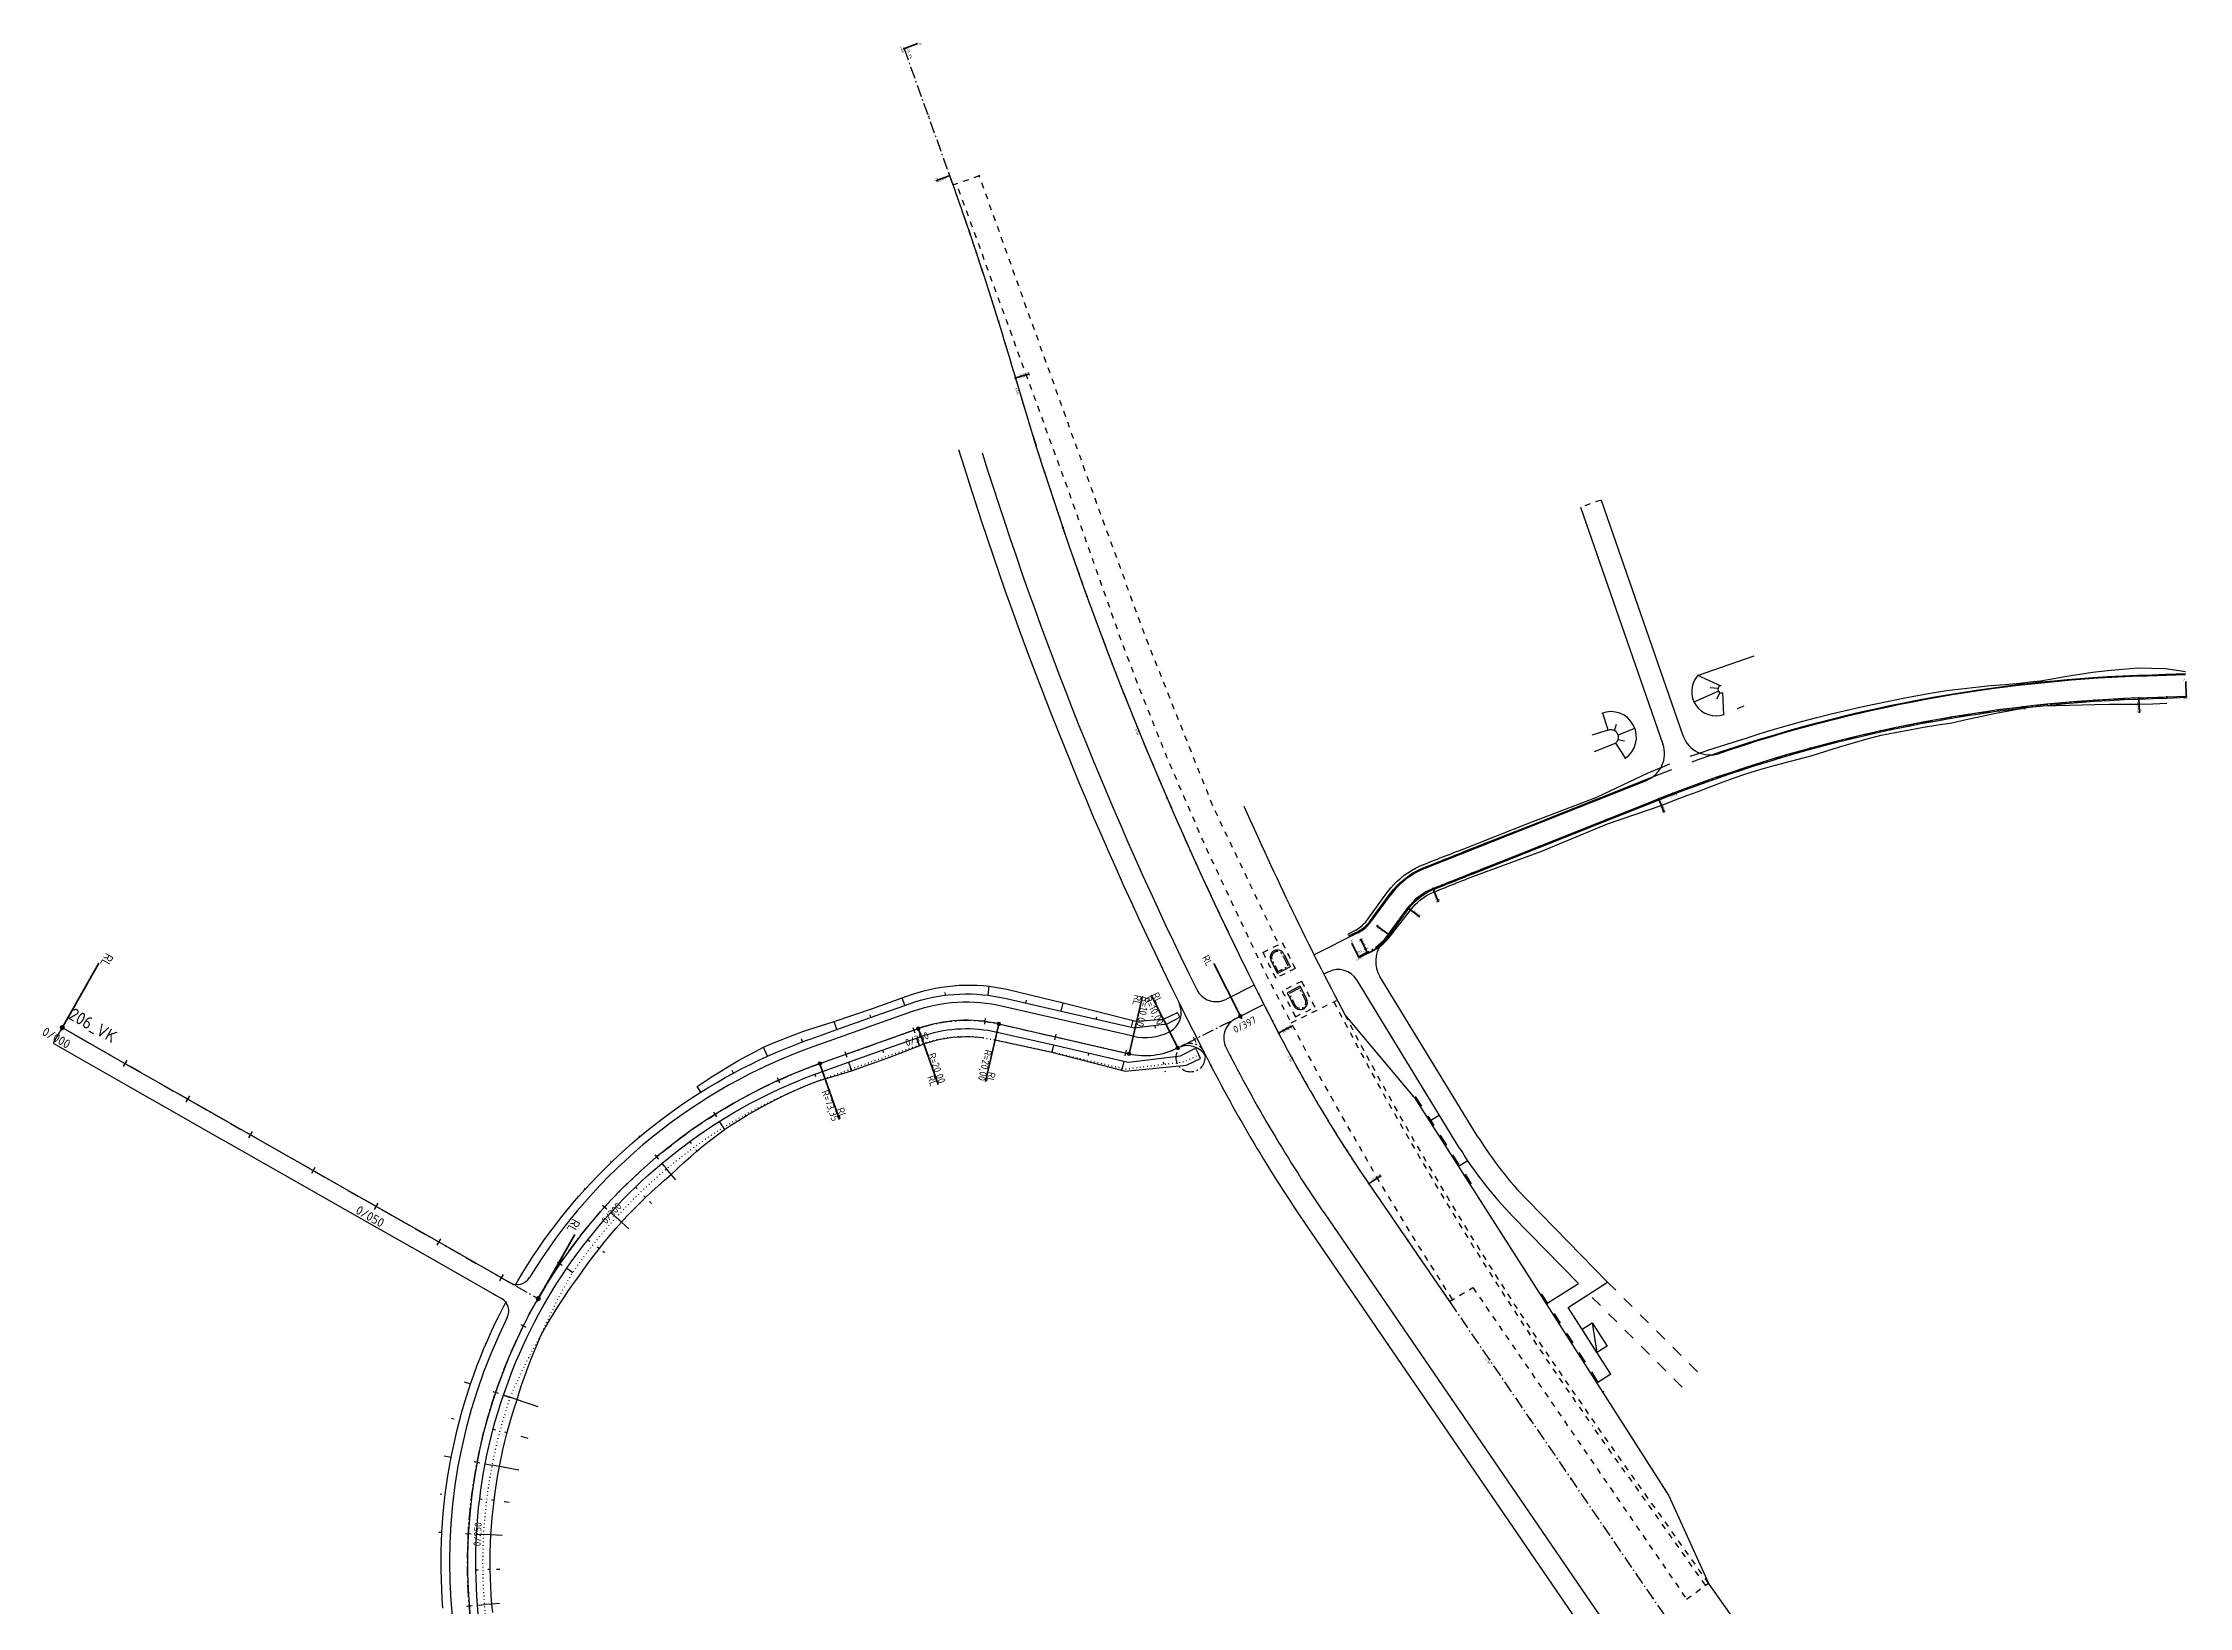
# Model space of a CAD drawing. Header units: metres. Extents: x 117388 to 123031, y 6148214 to 6150604.
# Drawn here: x 119528.4 to 119825.7, y 6148481.1 to 6148697.7 of the extents above; entities that cross this region are included whole.
import ezdxf
from ezdxf.enums import TextEntityAlignment as Align

# ---------------------------------------------------------------- set-up
doc = ezdxf.new("R2010")
doc.units = ezdxf.units.M
doc.header["$LTSCALE"] = 0.4
for name, pattern in [('AA_CENTER_4', [6.5, 4, -1, 0.5, -1]), ('AA_DASHED_2', [4, 2, -2]), ('AA_DASHED_4', [8, 4, -4]), ('AA_DOT_2', [1.25, 0.25, -1]), ('BH90-VAGMITT', [6.7, 4.2, -1, 0.5, -1])]:
    doc.linetypes.add(name, pattern=pattern)
for name, color, linetype in [('02_dib', 1, 'AA_DOT_2'), ('05_beg', 4, 'AA_DASHED_2'), ('05_kbtg-B', 1, 'AA_DASHED_4'), ('05_kgrv2', 1, 'AA_CENTER_4'), ('05_MAGASIN2', 4, 'CONTINUOUS'), ('05_slänt', 4, 'CONTINUOUS'), ('05_stödremsa', 4, 'CONTINUOUS'), ('M-31-Centrumlinje', 1, 'BH90-VAGMITT'), ('M-31-Linjenamn', 3, 'CONTINUOUS'), ('M-312A', 3, 'CONTINUOUS'), ('M-32-Sektionering_markering', 3, 'CONTINUOUS'), ('M-32-Sektionering_text', 1, 'CONTINUOUS'), ('M-32-TP_text', 1, 'CONTINUOUS'), ('taktila', 1, 'CONTINUOUS')]:
    doc.layers.add(name, color=color, linetype=linetype)
doc.layers.add('M-32-TP_markering', color=3, linetype='CONTINUOUS', lineweight=35)
doc.styles.add('ISO35', font='ISO3098', dxfattribs={"height": 3.5})
doc.styles.add('ISO50', font='ISO3098', dxfattribs={"height": 5})
doc.styles.add('P_ISO_35', font='ISO', dxfattribs={"height": 3.5})

msp = doc.modelspace()

# ---------------------------------------------------------------- linework, layer by layer
at = {"layer": '02_dib', "flags": 128}
for points in [[(119785.013, 6148406.667), (119775.222, 6148404.638), (119773.532, 6148404.287), (119771.843, 6148403.937), (119769.72, 6148403.506), (119767.594, 6148403.091), (119765.464, 6148402.693), (119763.022, 6148402.257), (119760.576, 6148401.844), (119758.126, 6148401.452), (119755.673, 6148401.082), (119753.217, 6148400.735), (119750.758, 6148400.409), (119748.296, 6148400.105), (119745.831, 6148399.824), (119744.243, 6148399.654), (119742.653, 6148399.493), (119740.42, 6148399.284), (119738.186, 6148399.092), (119735.95, 6148398.918), (119733.475, 6148398.747), (119730.999, 6148398.598), (119728.521, 6148398.472), (119726.043, 6148398.367), (119723.564, 6148398.285), (119721.084, 6148398.225), (119718.603, 6148398.187), (119716.122, 6148398.172), (119715.358, 6148398.171), (119712.798, 6148398.186), (119710.238, 6148398.224), (119708.211, 6148398.266), (119706.184, 6148398.316), (119702.763, 6148398.417), (119699.343, 6148398.537), (119696.327, 6148398.659), (119696.227, 6148398.664), (119694.91, 6148398.722), (119693.593, 6148398.784), (119692.276, 6148398.848), (119690.795, 6148398.931), (119689.316, 6148399.031), (119687.838, 6148399.148), (119686.361, 6148399.282), (119684.731, 6148399.45), (119683.103, 6148399.638), (119681.477, 6148399.848), (119679.854, 6148400.078), (119678.234, 6148400.329), (119676.617, 6148400.6), (119675.004, 6148400.892), (119673.395, 6148401.205), (119671.79, 6148401.538), (119670.189, 6148401.892), (119668.593, 6148402.266), (119667.002, 6148402.66), (119665.485, 6148403.056), (119663.973, 6148403.471), (119662.467, 6148403.904), (119660.965, 6148404.355), (119659.469, 6148404.825), (119658.52, 6148405.133), (119657.573, 6148405.449), (119656.286, 6148405.891), (119655.004, 6148406.347), (119653.727, 6148406.817), (119653.263, 6148406.991), (119652.798, 6148407.168), (119652.055, 6148407.461), (119651.318, 6148407.769), (119650.587, 6148408.091), (119649.863, 6148408.428), (119649.146, 6148408.78), (119648.589, 6148409.061), (119646.824, 6148409.963), (119645.067, 6148410.88), (119643.317, 6148411.812), (119641.576, 6148412.758), (119639.842, 6148413.719), (119638.009, 6148414.756), (119636.185, 6148415.808), (119634.971, 6148416.527), (119633.766, 6148417.26), (119632.57, 6148418.008), (119631.384, 6148418.772), (119630.215, 6148419.545), (119629.055, 6148420.333), (119627.906, 6148421.135), (119626.766, 6148421.951), (119625.637, 6148422.782), (119624.518, 6148423.626), (119623.41, 6148424.485), (119622.313, 6148425.357), (119621.227, 6148426.243), (119620.151, 6148427.142), (119619.087, 6148428.055), (119618.035, 6148428.98), (119616.994, 6148429.919), (119615.965, 6148430.871), (119614.948, 6148431.836), (119613.943, 6148432.813), (119612.95, 6148433.802), (119611.969, 6148434.804), (119611.001, 6148435.818), (119610.046, 6148436.844), (119609.104, 6148437.882), (119608.027, 6148439.101), (119606.968, 6148440.335), (119605.927, 6148441.584), (119604.904, 6148442.849), (119604.231, 6148443.706), (119603.571, 6148444.574), (119602.924, 6148445.452), (119602.18, 6148446.498), (119601.456, 6148447.557), (119600.751, 6148448.628), (119600.065, 6148449.712), (119599.398, 6148450.809), (119598.752, 6148451.917), (119598.26, 6148452.793), (119597.78, 6148453.676), (119597.187, 6148454.81), (119596.614, 6148455.954), (119596.062, 6148457.109), (119595.531, 6148458.274), (119595.021, 6148459.448), (119594.532, 6148460.63), (119594.065, 6148461.822), (119593.802, 6148462.521), (119593.39, 6148463.663), (119592.998, 6148464.811), (119592.626, 6148465.966), (119592.274, 6148467.127), (119591.941, 6148468.294), (119591.628, 6148469.466), (119591.335, 6148470.644), (119591.063, 6148471.826), (119590.81, 6148473.013), (119590.578, 6148474.204), (119590.366, 6148475.398), (119590.175, 6148476.597), (119590.004, 6148477.798), (119589.853, 6148479.002), (119589.723, 6148480.208), (119589.614, 6148481.416), (119589.525, 6148482.627), (119589.457, 6148483.838), (119589.409, 6148485.05), (119589.382, 6148486.263), (119589.376, 6148487.477), (119589.39, 6148488.69), (119589.426, 6148489.903), (119589.481, 6148491.115), (119589.558, 6148492.326), (119589.655, 6148493.535), (119589.773, 6148494.743), (119589.911, 6148495.948), (119590.07, 6148497.151), (119590.249, 6148498.351), (119590.449, 6148499.548), (119590.669, 6148500.741), (119590.905, 6148501.91), (119591.16, 6148503.075), (119591.435, 6148504.235), (119591.73, 6148505.39), (119592.044, 6148506.541), (119592.376, 6148507.685), (119592.754, 6148508.905), (119593.154, 6148510.117), (119593.628, 6148511.236), (119594.12, 6148512.345), (119594.631, 6148513.445), (119595.16, 6148514.534), (119595.708, 6148515.614), (119596.273, 6148516.682), (119596.855, 6148517.739), (119597.455, 6148518.785), (119597.932, 6148519.893), (119598.428, 6148520.993), (119598.943, 6148522.086), (119599.478, 6148523.172), (119600.032, 6148524.249), (119600.605, 6148525.317), (119601.197, 6148526.377), (119601.807, 6148527.428), (119602.509, 6148528.435), (119603.227, 6148529.429), (119603.963, 6148530.411), (119604.716, 6148531.38), (119605.485, 6148532.336), (119606.247, 6148533.251), (119607.024, 6148534.153), (119607.816, 6148535.042), (119608.638, 6148535.934), (119609.476, 6148536.812), (119610.328, 6148537.676), (119611.195, 6148538.525), (119612.076, 6148539.359), (119612.972, 6148540.178), (119613.881, 6148540.981), (119614.804, 6148541.769), (119615.74, 6148542.541), (119616.689, 6148543.297), (119617.65, 6148544.037), (119618.625, 6148544.76), (119619.611, 6148545.466), (119620.61, 6148546.156), (119621.619, 6148546.828), (119622.641, 6148547.484), (119623.677, 6148548.114), (119624.724, 6148548.727), (119625.781, 6148549.322), (119626.848, 6148549.899), (119627.925, 6148550.458), (119629.01, 6148550.998), (119630.105, 6148551.519), (119631.208, 6148552.022), (119632.257, 6148552.504), (119633.313, 6148552.97), (119634.378, 6148553.418), (119635.449, 6148553.85), (119636.1, 6148554.091), (119636.753, 6148554.327), (119640.343, 6148555.601), (119645.649, 6148557.485), (119649.767, 6148558.947), (119650.389, 6148559.168), (119650.955, 6148559.35), (119651.528, 6148559.514), (119652.105, 6148559.658), (119652.686, 6148559.782), (119653.271, 6148559.888), (119653.859, 6148559.973), (119654.449, 6148560.039), (119655.041, 6148560.085), (119655.633, 6148560.111), (119656.226, 6148560.118), (119656.819, 6148560.105), (119657.41, 6148560.072), (119658, 6148560.019), (119660.323, 6148559.627)], [(119660.323, 6148559.627), (119668.157, 6148557.956), (119677.905, 6148555.722), (119678.382, 6148555.613), (119686.573, 6148556.607), (119688.502, 6148557.58)]]:
    msp.add_lwpolyline(points, dxfattribs=at)
at = {"layer": '05_beg'}
for p, q in [((119658.119, 6148679.304), (119654.474, 6148678.009)), ((119697.397, 6148571.749), (119700.087, 6148573.075)), ((119701.853, 6148569.52), (119699.175, 6148568.169)), ((119702.754, 6148567.734), (119700.075, 6148566.383)), ((119701.327, 6148561.992), (119707.609, 6148565.09)), ((119701.894, 6148562.829), (119704.585, 6148564.156)), ((119723.229, 6148523.412), (119726.482, 6148525.327)), ((119726.482, 6148525.327), (119756.087, 6148482.164)), ((119758.702, 6148484.097), (119743.082, 6148506.121)), ((119759.11, 6148484.386), (119743.49, 6148506.41)), ((119756.087, 6148482.164), (119759.11, 6148484.386))]:
    msp.add_line(p, q, dxfattribs=at)
at = {"layer": '05_beg', "flags": 128}
for points in [[(119723.652, 6148523.678), (119717.926, 6148532.779), (119712.608, 6148541.6), (119705.131, 6148554.778), (119701.677, 6148561.321), (119698.239, 6148567.91), (119695.047, 6148574.574), (119689.552, 6148586.192), (119684.104, 6148598.804), (119680.264, 6148608.428), (119677.907, 6148614.611), (119670.331, 6148636.098), (119654.987, 6148678.187)], [(119699.393, 6148573.291), (119690.485, 6148591.984), (119681.116, 6148615.54), (119675.055, 6148632.128), (119669.157, 6148648.54), (119663.4, 6148664.53), (119658.083, 6148679.405)], [(119744.24, 6148634.401), (119741.407, 6148633.416)]]:
    msp.add_lwpolyline(points, dxfattribs=at)
at = {"layer": '05_beg'}
for centre, radius, start, end in [((120147.416, 6148793.074), 501.5, 206.18856, 206.64519), ((120147.416, 6148793.074), 498.5, 206.18821, 206.6445), ((120147.416, 6148793.074), 501.5, 206.87369, 207.32984), ((120147.416, 6148793.074), 498.5, 206.87437, 207.33636), ((120148.306, 6148793.529), 496.8, 207.39947, 215.34652), ((120148.306, 6148793.529), 496.3, 207.66095, 215.34652)]:
    msp.add_arc(centre, radius, start, end, dxfattribs=at)
at = {"layer": '05_kbtg-B'}
for p, q in [((119718.497, 6148551.809), (119726.581, 6148539.162)), ((119736.002, 6148524.425), (119744.619, 6148510.944)), ((119744.619, 6148510.944), (119744.45, 6148510.836))]:
    msp.add_line(p, q, dxfattribs=at)
at = {"layer": '05_kgrv2'}
msp.add_line((119736.002, 6148524.425), (119735.833, 6148524.318), dxfattribs=at)
at = {"layer": '05_kgrv2', "flags": 128}
msp.add_lwpolyline([(119700.915, 6148569.831, -0.0008957), (119700.118, 6148571.432, 1.0000209), (119698.684, 6148570.722, 0.0008985), (119699.486, 6148569.11)], format="xyb", close=True, dxfattribs=at)
msp.add_lwpolyline([(119702.446, 6148566.795), (119701.017, 6148566.074, 0.0009043), (119701.841, 6148564.461, 1.0003373), (119703.265, 6148565.191, -0.0009018), (119702.446, 6148566.795)], format="xyb", dxfattribs=at)
at = {"layer": '05_MAGASIN2'}
for p, q in [((119647.826, 6148564.413), (119647.451, 6148565.47)), ((119653.432, 6148565.815), (119653.383, 6148566.209)), ((119659.329, 6148565.81), (119659.488, 6148567.065)), ((119643.114, 6148562.74), (119642.991, 6148563.086)), ((119664.579, 6148564.726), (119664.672, 6148565.131)), ((119669.453, 6148563.609), (119669.715, 6148564.755)), ((119674.326, 6148562.493), (119674.407, 6148562.844)), ((119679.2, 6148561.376), (119679.421, 6148562.341)), ((119685.89, 6148562.758), (119685.562, 6148563.409)), ((119633.638, 6148559.365), (119633.484, 6148559.779)), ((119638.403, 6148561.067), (119638.006, 6148562.183)), ((119649.432, 6148559.89), (119649.767, 6148558.947)), ((119649.432, 6148559.89), (119649.811, 6148558.822)), ((119682.519, 6148561.265), (119682.456, 6148561.541)), ((119628.788, 6148557.363), (119628.22, 6148558.614)), ((119640.009, 6148556.544), (119640.343, 6148555.601)), ((119644.72, 6148558.217), (119644.832, 6148557.902)), ((119645.145, 6148557.02), (119645.115, 6148557.105)), ((119668.381, 6148558.931), (119668.153, 6148557.94)), ((119668.381, 6148558.931), (119668.157, 6148557.956)), ((119672.995, 6148556.681), (119673.007, 6148556.734)), ((119673.254, 6148557.814), (119673.18, 6148557.489)), ((119678.128, 6148556.697), (119677.905, 6148555.722)), ((119683.591, 6148556.586), (119683.666, 6148556.261)), ((119688.052, 6148558.472), (119688.502, 6148557.58)), ((119688.769, 6148557.05), (119688.502, 6148557.58)), ((119624.084, 6148555.035), (119623.903, 6148555.372)), ((119635.318, 6148554.868), (119635.434, 6148554.556)), ((119635.318, 6148554.868), (119635.44, 6148554.54)), ((119640.431, 6148555.353), (119640.343, 6148555.601)), ((119677.836, 6148555.422), (119677.905, 6148555.722)), ((119683.915, 6148555.175), (119683.881, 6148555.321)), ((119619.551, 6148552.392), (119619.061, 6148553.17)), ((119622.108, 6148548.33), (119622.641, 6148547.484)), ((119622.108, 6148548.33), (119622.807, 6148547.219)), ((119610.97, 6148546.338), (119611.075, 6148546.212)), ((119618.036, 6148545.568), (119618.232, 6148545.299)), ((119619.011, 6148544.23), (119618.883, 6148544.406)), ((119607.058, 6148542.822), (119607.096, 6148542.782)), ((119614.161, 6148542.535), (119614.804, 6148541.769)), ((119615.446, 6148541.003), (119614.804, 6148541.769)), ((119603.396, 6148539.048), (119603.518, 6148538.937)), ((119610.502, 6148539.245), (119610.733, 6148539.005)), ((119616.071, 6148540.259), (119615.446, 6148541.003)), ((119607.075, 6148535.714), (119607.816, 6148535.042)), ((119611.889, 6148537.804), (119611.657, 6148538.045)), ((119612.696, 6148536.966), (119612.427, 6148537.245)), ((119608.557, 6148534.371), (119607.816, 6148535.042)), ((119609.563, 6148533.459), (119608.557, 6148534.371)), ((119603.897, 6148531.957), (119604.159, 6148531.751)), ((119605.467, 6148530.718), (119605.205, 6148530.925)), ((119606.207, 6148530.134), (119605.96, 6148530.329)), ((119600.982, 6148527.993), (119601.807, 6148527.428)), ((119586.754, 6148512.289), (119587.661, 6148511.981)), ((119592.207, 6148510.438), (119593.154, 6148510.117)), ((119597.004, 6148508.81), (119592.207, 6148510.438)), ((119584.993, 6148507.263), (119585.377, 6148507.161)), ((119590.785, 6148505.728), (119591.107, 6148505.642)), ((119592.718, 6148505.215), (119592.396, 6148505.301)), ((119595.638, 6148504.441), (119594.665, 6148504.699)), ((119584.015, 6148502.027), (119584.974, 6148501.842)), ((119589.687, 6148500.931), (119590.669, 6148500.741)), ((119591.651, 6148500.552), (119590.669, 6148500.741)), ((119594.326, 6148500.035), (119591.651, 6148500.552)), ((119583.448, 6148496.746), (119583.684, 6148496.716)), ((119588.919, 6148496.071), (119589.249, 6148496.03)), ((119590.903, 6148495.826), (119590.573, 6148495.867)), ((119593.02, 6148495.565), (119592.315, 6148495.652)), ((119583.244, 6148491.456), (119583.69, 6148491.431)), ((119588.483, 6148491.169), (119589.481, 6148491.115)), ((119590.48, 6148491.06), (119589.481, 6148491.115)), ((119592.018, 6148490.976), (119590.48, 6148491.06)), ((119588.382, 6148486.25), (119588.716, 6148486.254)), ((119590.382, 6148486.277), (119590.049, 6148486.273)), ((119591.691, 6148486.295), (119591.254, 6148486.289)), ((119588.617, 6148481.335), (119589.614, 6148481.416)), ((119590.61, 6148481.498), (119589.614, 6148481.416)), ((119591.684, 6148481.586), (119590.61, 6148481.498))]:
    msp.add_line(p, q, dxfattribs=at)
at = {"layer": '05_slänt', "flags": 128}
for points in [[(119756.564, 6148598.932), (119757.568, 6148599.27), (119759.177, 6148599.798), (119760.79, 6148600.311), (119762.407, 6148600.812), (119764.345, 6148601.444), (119766.29, 6148602.057), (119768.24, 6148602.651), (119770.196, 6148603.225), (119772.158, 6148603.78), (119774.133, 6148604.289), (119776.112, 6148604.778), (119778.096, 6148605.247), (119780.084, 6148605.696), (119782.076, 6148606.126), (119784.07, 6148606.545), (119786.069, 6148606.945), (119788.071, 6148607.325), (119790.076, 6148607.684), (119792.085, 6148608.024), (119794.109, 6148608.268), (119796.135, 6148608.491), (119798.162, 6148608.695), (119800.19, 6148608.877), (119802.219, 6148609.04), (119803.667, 6148609.213), (119805.117, 6148609.376), (119806.928, 6148609.7), (119808.743, 6148610.007), (119810.562, 6148610.298), (119812.302, 6148610.541), (119814.385, 6148610.772), (119816.472, 6148610.981), (119818.561, 6148611.169), (119820.484, 6148611.132), (119822.407, 6148611.094), (119825.165, 6148610.641)], [(119711.9, 6148571.592), (119712.305, 6148571.781), (119712.7, 6148571.992), (119713.084, 6148572.224), (119713.455, 6148572.478), (119713.813, 6148572.752), (119714.156, 6148573.046), (119714.484, 6148573.359), (119714.794, 6148573.69), (119715.086, 6148574.038), (119717.845, 6148577.621), (119717.977, 6148577.793), (119718.234, 6148578.101), (119718.506, 6148578.394), (119718.794, 6148578.673), (119719.096, 6148578.936), (119719.411, 6148579.182), (119719.739, 6148579.411), (119720.078, 6148579.623), (119720.429, 6148579.815), (119720.788, 6148579.989), (119721.157, 6148580.143), (119721.537, 6148580.296), (119721.918, 6148580.449), (119722.298, 6148580.601), (119722.679, 6148580.754), (119723.059, 6148580.906), (119723.44, 6148581.059), (119723.82, 6148581.212), (119724.201, 6148581.364), (119724.581, 6148581.517), (119724.962, 6148581.669), (119725.343, 6148581.822), (119725.723, 6148581.974), (119726.104, 6148582.127), (119726.484, 6148582.279), (119735.876, 6148585.723), (119745.117, 6148589.548), (119752.57, 6148592.103), (119754.541, 6148592.883), (119756.109, 6148593.464), (119757.681, 6148594.031), (119759.221, 6148594.63), (119760.767, 6148595.215), (119762.317, 6148595.788), (119763.873, 6148596.348), (119765.78, 6148596.923), (119767.692, 6148597.479), (119769.61, 6148598.015), (119771.532, 6148598.532), (119773.459, 6148599.03), (119775.359, 6148599.629), (119777.265, 6148600.209), (119779.178, 6148600.77), (119781.098, 6148601.312), (119783.023, 6148601.835), (119784.981, 6148602.218), (119786.941, 6148602.581), (119788.905, 6148602.924), (119790.871, 6148603.247), (119792.84, 6148603.551), (119794.787, 6148603.996), (119796.739, 6148604.422), (119798.696, 6148604.829), (119800.658, 6148605.216), (119802.626, 6148605.584), (119804.051, 6148605.741), (119805.477, 6148605.889), (119807.28, 6148605.96), (119809.083, 6148606.015), (119810.885, 6148606.053), (119812.601, 6148606.093), (119814.65, 6148606.126), (119816.698, 6148606.137), (119818.745, 6148606.127), (119820.664, 6148606.198), (119822.583, 6148606.27)], [(119709.142, 6148574.254), (119709.436, 6148574.411), (119709.729, 6148574.567), (119710.023, 6148574.724), (119710.315, 6148574.879), (119710.53, 6148575.002), (119710.736, 6148575.137), (119710.935, 6148575.282), (119711.125, 6148575.437), (119711.306, 6148575.602), (119711.477, 6148575.776), (119711.639, 6148575.959), (119711.789, 6148576.15), (119711.929, 6148576.349), (119714.572, 6148580.015), (119714.771, 6148580.28), (119715.164, 6148580.756), (119715.581, 6148581.21), (119716.022, 6148581.642), (119716.484, 6148582.049), (119716.968, 6148582.431), (119717.472, 6148582.787), (119717.993, 6148583.115), (119718.532, 6148583.415), (119719.085, 6148583.686), (119719.652, 6148583.927), (119720.034, 6148584.077), (119720.415, 6148584.227), (119720.797, 6148584.376), (119721.179, 6148584.526), (119721.56, 6148584.676), (119721.942, 6148584.825), (119722.324, 6148584.975), (119722.705, 6148585.125), (119723.087, 6148585.274), (119723.469, 6148585.424), (119723.851, 6148585.574), (119724.232, 6148585.723), (119724.614, 6148585.873), (119724.998, 6148586.024), (119734.306, 6148589.679), (119743.645, 6148593.256), (119750.78, 6148596.611), (119752.781, 6148597.457), (119753.762, 6148597.854)], [(119710.688, 6148571.044), (119710.991, 6148571.181), (119711.294, 6148571.318), (119711.597, 6148571.455), (119711.9, 6148571.592)], [(119619.061, 6148553.17), (119620.161, 6148553.917), (119621.275, 6148554.645), (119622.401, 6148555.354), (119623.541, 6148556.045), (119624.693, 6148556.716), (119625.857, 6148557.369), (119627.033, 6148558.001), (119628.22, 6148558.614), (119629.387, 6148559.12), (119630.561, 6148559.607), (119631.743, 6148560.074), (119632.933, 6148560.522), (119633.654, 6148560.772), (119634.378, 6148561.015), (119638.006, 6148562.183), (119643.343, 6148563.98), (119647.451, 6148565.47), (119648.07, 6148565.698), (119648.851, 6148565.971), (119649.64, 6148566.217), (119650.438, 6148566.438), (119651.243, 6148566.631), (119652.054, 6148566.798), (119652.87, 6148566.938), (119653.691, 6148567.05), (119654.516, 6148567.135), (119655.343, 6148567.193), (119656.172, 6148567.223), (119657.002, 6148567.225), (119657.832, 6148567.199), (119658.661, 6148567.146), (119659.488, 6148567.065), (119660.307, 6148566.955), (119661.123, 6148566.817), (119661.933, 6148566.653), (119669.715, 6148564.755), (119679.421, 6148562.341), (119679.894, 6148562.209), (119683.609, 6148562.486), (119685.562, 6148563.409)], [(119590.718, 6148480.307), (119590.61, 6148481.498), (119590.523, 6148482.691), (119590.455, 6148483.886), (119590.409, 6148485.081), (119590.382, 6148486.277), (119590.376, 6148487.473), (119590.39, 6148488.67), (119590.425, 6148489.865), (119590.48, 6148491.06), (119590.555, 6148492.254), (119590.651, 6148493.447), (119590.767, 6148494.637), (119590.903, 6148495.826), (119591.06, 6148497.012), (119591.237, 6148498.195), (119591.434, 6148499.375), (119591.651, 6148500.552), (119591.883, 6148501.704), (119592.135, 6148502.852), (119592.406, 6148503.996), (119592.697, 6148505.135), (119593.006, 6148506.269), (119593.334, 6148507.398), (119593.707, 6148508.6), (119594.1, 6148509.796), (119594.451, 6148510.941), (119594.822, 6148512.08), (119595.212, 6148513.214), (119595.622, 6148514.342), (119596.051, 6148515.463), (119596.5, 6148516.578), (119596.968, 6148517.685), (119597.455, 6148518.785), (119598.042, 6148519.835), (119598.648, 6148520.874), (119599.27, 6148521.902), (119599.909, 6148522.918), (119600.565, 6148523.923), (119601.238, 6148524.915), (119601.927, 6148525.896), (119602.633, 6148526.864), (119603.324, 6148527.856), (119604.033, 6148528.837), (119604.758, 6148529.805), (119605.5, 6148530.76), (119606.258, 6148531.703), (119607.01, 6148532.605), (119607.776, 6148533.494), (119608.557, 6148534.371), (119609.368, 6148535.25), (119610.194, 6148536.116), (119611.034, 6148536.967), (119611.889, 6148537.804), (119612.757, 6148538.627), (119613.64, 6148539.434), (119614.537, 6148540.226), (119615.446, 6148541.003), (119616.315, 6148541.831), (119617.199, 6148542.645), (119618.098, 6148543.445), (119619.011, 6148544.23), (119619.939, 6148545), (119620.882, 6148545.755), (119621.838, 6148546.495), (119622.807, 6148547.219), (119623.819, 6148547.88), (119624.842, 6148548.525), (119625.877, 6148549.152), (119626.922, 6148549.761), (119627.978, 6148550.353), (119629.045, 6148550.928), (119630.122, 6148551.484), (119631.208, 6148552.022), (119632.261, 6148552.494), (119633.322, 6148552.949), (119634.39, 6148553.387), (119635.465, 6148553.808), (119636.12, 6148554.035), (119636.778, 6148554.256), (119640.431, 6148555.353), (119645.739, 6148557.23), (119649.811, 6148558.822), (119650.424, 6148559.07), (119650.985, 6148559.258), (119651.552, 6148559.428), (119652.124, 6148559.578), (119652.701, 6148559.71), (119653.283, 6148559.822), (119653.867, 6148559.914), (119654.454, 6148559.987), (119655.044, 6148560.041), (119655.635, 6148560.074), (119656.226, 6148560.088), (119656.818, 6148560.082), (119657.409, 6148560.057), (119657.999, 6148560.012), (119658.588, 6148559.947)], [(119660.323, 6148559.627), (119668.153, 6148557.94), (119677.836, 6148555.422), (119678.308, 6148555.291), (119686.803, 6148556.151), (119688.769, 6148557.05)]]:
    msp.add_lwpolyline(points, dxfattribs=at)
at = {"layer": '05_stödremsa', "flags": 128}
for points in [[(119756.84, 6148598.137), (119757.843, 6148598.499), (119759.434, 6148599.058), (119761.029, 6148599.604), (119762.629, 6148600.137), (119764.562, 6148600.761), (119766.501, 6148601.366), (119768.447, 6148601.951), (119770.398, 6148602.517), (119772.354, 6148603.064), (119774.316, 6148603.59), (119776.284, 6148604.098), (119778.256, 6148604.585), (119780.233, 6148605.053), (119782.214, 6148605.501), (119784.2, 6148605.929), (119786.19, 6148606.337), (119788.184, 6148606.725), (119790.182, 6148607.093), (119792.183, 6148607.442), (119794.188, 6148607.77), (119796.196, 6148608.078), (119798.207, 6148608.366), (119800.221, 6148608.634), (119802.237, 6148608.882), (119803.685, 6148609.047), (119805.135, 6148609.202), (119806.958, 6148609.382), (119808.782, 6148609.546), (119810.608, 6148609.693), (119812.35, 6148609.818), (119814.432, 6148609.947), (119816.515, 6148610.056), (119818.599, 6148610.142), (119820.518, 6148610.212), (119822.436, 6148610.283), (119825.174, 6148610.382)], [(119710.683, 6148571.054), (119710.982, 6148571.198), (119711.282, 6148571.342), (119711.581, 6148571.487), (119711.881, 6148571.631), (119712.275, 6148571.834), (119712.658, 6148572.059), (119713.028, 6148572.304), (119713.384, 6148572.569), (119713.725, 6148572.853), (119714.05, 6148573.155), (119714.358, 6148573.474), (119714.648, 6148573.809), (119714.92, 6148574.16), (119717.589, 6148577.808), (119717.725, 6148577.989), (119717.989, 6148578.312), (119718.271, 6148578.621), (119718.569, 6148578.914), (119718.882, 6148579.191), (119719.209, 6148579.451), (119719.55, 6148579.693), (119719.903, 6148579.917), (119720.267, 6148580.122), (119720.642, 6148580.306), (119721.026, 6148580.471), (119721.407, 6148580.622), (119721.788, 6148580.774), (119722.169, 6148580.925), (119722.55, 6148581.076), (119722.932, 6148581.228), (119723.313, 6148581.379), (119723.694, 6148581.53), (119724.075, 6148581.682), (119724.456, 6148581.833), (119724.837, 6148581.984), (119725.218, 6148582.135), (119725.599, 6148582.287), (119725.98, 6148582.438), (119726.361, 6148582.589), (119735.655, 6148586.279), (119744.95, 6148589.969), (119752.264, 6148592.873), (119754.247, 6148593.648), (119755.816, 6148594.244), (119757.39, 6148594.828), (119758.95, 6148595.391), (119760.515, 6148595.941), (119762.085, 6148596.478), (119763.658, 6148597.002), (119765.56, 6148597.616), (119767.468, 6148598.211), (119769.382, 6148598.787), (119771.301, 6148599.343), (119773.226, 6148599.881), (119775.156, 6148600.399), (119777.091, 6148600.898), (119779.031, 6148601.377), (119780.976, 6148601.838), (119782.926, 6148602.278), (119784.879, 6148602.699), (119786.837, 6148603.101), (119788.799, 6148603.483), (119790.764, 6148603.845), (119792.733, 6148604.188), (119794.705, 6148604.511), (119796.681, 6148604.814), (119798.659, 6148605.097), (119800.64, 6148605.361), (119802.623, 6148605.605), (119804.048, 6148605.767), (119805.474, 6148605.92), (119807.267, 6148606.097), (119809.062, 6148606.258), (119810.858, 6148606.402), (119812.572, 6148606.525), (119814.62, 6148606.653), (119816.669, 6148606.759), (119818.719, 6148606.845), (119820.638, 6148606.915), (119822.557, 6148606.985), (119825.295, 6148607.085)], [(119709.251, 6148574.027), (119709.551, 6148574.172), (119709.851, 6148574.316), (119710.15, 6148574.46), (119710.448, 6148574.603), (119710.683, 6148574.724), (119710.91, 6148574.858), (119711.13, 6148575.004), (119711.342, 6148575.162), (119711.545, 6148575.331), (119711.739, 6148575.51), (119711.922, 6148575.7), (119712.095, 6148575.9), (119712.256, 6148576.109), (119714.925, 6148579.757), (119715.117, 6148580.011), (119715.493, 6148580.47), (119715.894, 6148580.909), (119716.317, 6148581.326), (119716.761, 6148581.719), (119717.226, 6148582.088), (119717.71, 6148582.432), (119718.211, 6148582.75), (119718.729, 6148583.041), (119719.261, 6148583.304), (119719.807, 6148583.538), (119720.188, 6148583.689), (119720.569, 6148583.84), (119720.95, 6148583.991), (119721.331, 6148584.143), (119721.712, 6148584.294), (119722.093, 6148584.445), (119722.474, 6148584.597), (119722.855, 6148584.748), (119723.236, 6148584.899), (119723.617, 6148585.051), (119723.998, 6148585.202), (119724.38, 6148585.353), (119724.761, 6148585.504), (119725.143, 6148585.656), (119734.438, 6148589.346), (119743.732, 6148593.036), (119751.046, 6148595.941), (119753.062, 6148596.728), (119754.026, 6148597.095)], [(119593.827, 6148525.615), (119594.207, 6148526.273), (119594.882, 6148527.398), (119595.576, 6148528.512), (119596.289, 6148529.613), (119597.02, 6148530.703), (119597.779, 6148531.791), (119598.556, 6148532.867), (119599.351, 6148533.929), (119600.165, 6148534.977), (119600.997, 6148536.011), (119601.821, 6148537), (119602.661, 6148537.976), (119603.518, 6148538.937), (119604.408, 6148539.902), (119605.313, 6148540.851), (119606.235, 6148541.785), (119607.173, 6148542.703), (119608.126, 6148543.605), (119609.094, 6148544.491), (119610.077, 6148545.36), (119611.075, 6148546.212), (119612.087, 6148547.047), (119613.114, 6148547.864), (119614.154, 6148548.664), (119615.208, 6148549.446), (119616.274, 6148550.21), (119617.354, 6148550.956), (119618.446, 6148551.683), (119619.551, 6148552.392), (119620.667, 6148553.082), (119621.795, 6148553.752), (119622.934, 6148554.403), (119624.084, 6148555.035), (119625.245, 6148555.647), (119626.416, 6148556.239), (119627.597, 6148556.811), (119628.787, 6148557.363), (119629.93, 6148557.869), (119631.08, 6148558.357), (119632.237, 6148558.826), (119633.401, 6148559.276), (119634.106, 6148559.538), (119634.81, 6148559.792), (119638.403, 6148561.067), (119643.708, 6148562.951), (119647.826, 6148564.413), (119648.456, 6148564.637), (119649.196, 6148564.885), (119649.952, 6148565.112), (119650.714, 6148565.313), (119651.484, 6148565.488), (119652.258, 6148565.638), (119653.037, 6148565.762), (119653.82, 6148565.86), (119654.606, 6148565.932), (119655.393, 6148565.977), (119656.182, 6148565.996), (119656.971, 6148565.989), (119657.759, 6148565.955), (119658.545, 6148565.896), (119659.329, 6148565.81), (119660.106, 6148565.698), (119660.878, 6148565.561), (119661.637, 6148565.4), (119669.453, 6148563.609), (119679.2, 6148561.376), (119679.507, 6148561.305), (119684.118, 6148561.865), (119685.89, 6148562.758)], [(119588.728, 6148480.109), (119588.617, 6148481.335), (119588.527, 6148482.562), (119588.458, 6148483.79), (119588.41, 6148485.02), (119588.382, 6148486.25), (119588.376, 6148487.48), (119588.391, 6148488.71), (119588.426, 6148489.94), (119588.483, 6148491.169), (119588.561, 6148492.397), (119588.659, 6148493.624), (119588.778, 6148494.848), (119588.919, 6148496.071), (119589.08, 6148497.291), (119589.261, 6148498.507), (119589.464, 6148499.721), (119589.687, 6148500.931), (119589.926, 6148502.116), (119590.185, 6148503.297), (119590.464, 6148504.474), (119590.763, 6148505.645), (119591.081, 6148506.812), (119591.419, 6148507.972), (119591.802, 6148509.209), (119592.207, 6148510.439), (119592.612, 6148511.6), (119593.037, 6148512.755), (119593.482, 6148513.902), (119593.946, 6148515.041), (119594.43, 6148516.173), (119594.932, 6148517.296), (119595.454, 6148518.41), (119595.995, 6148519.515), (119596.555, 6148520.611), (119597.133, 6148521.697), (119597.729, 6148522.773), (119598.344, 6148523.839), (119598.977, 6148524.894), (119599.628, 6148525.938), (119600.296, 6148526.971), (119600.982, 6148527.993), (119601.693, 6148529.014), (119602.422, 6148530.022), (119603.168, 6148531.018), (119603.931, 6148532), (119604.711, 6148532.97), (119605.484, 6148533.898), (119606.272, 6148534.812), (119607.075, 6148535.714), (119607.909, 6148536.618), (119608.758, 6148537.509), (119609.622, 6148538.384), (119610.502, 6148539.245), (119611.395, 6148540.091), (119612.303, 6148540.921), (119613.225, 6148541.736), (119614.161, 6148542.535), (119615.11, 6148543.318), (119616.072, 6148544.084), (119617.048, 6148544.835), (119618.036, 6148545.568), (119619.036, 6148546.284), (119620.048, 6148546.984), (119621.072, 6148547.666), (119622.108, 6148548.33), (119623.155, 6148548.976), (119624.212, 6148549.605), (119625.281, 6148550.216), (119626.359, 6148550.808), (119627.447, 6148551.382), (119628.545, 6148551.937), (119629.653, 6148552.473), (119630.769, 6148552.991), (119631.84, 6148553.466), (119632.918, 6148553.923), (119634.004, 6148554.363), (119635.098, 6148554.786), (119635.756, 6148555.03), (119636.42, 6148555.27), (119640.009, 6148556.544), (119645.314, 6148558.427), (119649.432, 6148559.89), (119650.046, 6148560.108), (119650.65, 6148560.311), (119651.252, 6148560.491), (119651.86, 6148560.651), (119652.473, 6148560.791), (119653.091, 6148560.911), (119653.712, 6148561.009), (119654.336, 6148561.087), (119654.962, 6148561.144), (119655.589, 6148561.181), (119656.218, 6148561.196), (119656.847, 6148561.19), (119657.475, 6148561.163), (119658.102, 6148561.116), (119658.727, 6148561.047), (119659.346, 6148560.959), (119659.961, 6148560.849), (119660.581, 6148560.718), (119668.381, 6148558.931), (119678.128, 6148556.697), (119678.776, 6148556.548), (119685.967, 6148557.421), (119688.052, 6148558.472)], [(119583.833, 6148480.943), (119583.737, 6148482.251), (119583.663, 6148483.561), (119583.612, 6148484.873), (119583.583, 6148486.184), (119583.576, 6148487.497), (119583.592, 6148488.809), (119583.63, 6148490.12), (119583.69, 6148491.431), (119583.773, 6148492.741), (119583.878, 6148494.049), (119584.005, 6148495.355), (119584.155, 6148496.658), (119584.326, 6148497.959), (119584.52, 6148499.257), (119584.736, 6148500.551), (119584.974, 6148501.842), (119585.229, 6148503.106), (119585.506, 6148504.365), (119585.803, 6148505.62), (119586.122, 6148506.869), (119586.461, 6148508.113), (119586.821, 6148509.352), (119587.229, 6148510.67), (119587.661, 6148511.981), (119588.094, 6148513.22), (119588.547, 6148514.452), (119589.021, 6148515.675), (119589.516, 6148516.89), (119590.032, 6148518.097), (119590.568, 6148519.294), (119591.125, 6148520.483), (119591.702, 6148521.661), (119592.298, 6148522.83), (119592.616, 6148523.428)]]:
    msp.add_lwpolyline(points, dxfattribs=at)
at = {"layer": 'M-31-Centrumlinje', "flags": 128}
for points in [[(119647.697, 6148696.932), (119654.01, 6148679.31, -0.014722), (119663.118, 6148651.317, 0.0484709), (119699.574, 6148560.568, 0.0304162), (119712.066, 6148539.712), (119769.104, 6148456.425, -0.1070169), (119825.045, 6148319.267)], [(119710.618, 6148571.189), (119711.812, 6148571.764, 0.1232408), (119714.798, 6148574.248), (119717.471, 6148577.901, -0.141227), (119720.975, 6148580.612), (119752.21, 6148593.013, -0.0855727), (119818.717, 6148606.995), (119825.291, 6148607.235)], [(119785.45, 6148404.562), (119772.28, 6148401.832, -0.0560215), (119710.195, 6148396.074, -0.0076603), (119692.168, 6148396.701, -0.0789685), (119652.033, 6148405.159, -0.025161), (119648.176, 6148406.861, -0.0154968), (119635.1, 6148413.952, -0.0927288), (119603.22, 6148441.512, -0.5151148), (119636.032, 6148556.352), (119649.669, 6148561.194, -0.142562), (119660.828, 6148561.841), (119678.867, 6148557.707, 0.1748303), (119685.603, 6148558.526), (119694.284, 6148562.903)]]:
    msp.add_lwpolyline(points, format="xyb", dxfattribs=at)
msp.add_lwpolyline([(119531.098, 6148561.331), (119597.027, 6148523.793)], dxfattribs=at)
at = {"layer": 'M-31-Centrumlinje'}
msp.add_circle((119687.37, 6148557.177), 2, dxfattribs=at)
at = {"layer": 'M-312A'}
for p, q in [((119744.24, 6148634.401), (119755.571, 6148601.788)), ((119741.407, 6148633.416), (119752.81, 6148600.595)), ((119757.599, 6148610.124), (119765.423, 6148612.836)), ((119818.607, 6148609.993), (119825.182, 6148610.233)), ((119818.717, 6148606.995), (119825.291, 6148607.235)), ((119764.016, 6148605.865), (119763.098, 6148605.478)), ((119746.563, 6148601.227), (119747.5, 6148601.075)), ((119719.868, 6148583.4), (119750.507, 6148595.565)), ((119720.975, 6148580.612), (119752.21, 6148593.013)), ((119712.353, 6148575.987), (119715.049, 6148579.672)), ((119713.79, 6148572.871), (119717.471, 6148577.901)), ((119710.569, 6148574.475), (119704.486, 6148571.408)), ((119701.183, 6148569.742), (119699.397, 6148568.841)), ((119706.476, 6148569.051), (119705.837, 6148568.729)), ((119727.186, 6148546.224), (119713.606, 6148568.422)), ((119696.182, 6148567.22), (119692.269, 6148565.247)), ((119702.534, 6148567.063), (119700.748, 6148566.163)), ((119724.626, 6148544.658), (119710.386, 6148567.938)), ((119648.833, 6148563.55), (119635.195, 6148558.708)), ((119679.425, 6148560.144), (119661.386, 6148564.278)), ((119689.611, 6148557.201), (119685.793, 6148564.755)), ((119697.533, 6148564.542), (119693.623, 6148562.57)), ((119718.329, 6148551.701), (119708.728, 6148563.128)), ((119531.098, 6148561.331), (119529.861, 6148559.158)), ((119531.098, 6148561.331), (119539.788, 6148556.383)), ((119636.032, 6148556.352), (119649.669, 6148561.194)), ((119660.828, 6148561.841), (119678.867, 6148557.707)), ((119529.861, 6148559.158), (119538.552, 6148554.21)), ((119539.788, 6148556.383), (119544.768, 6148553.548)), ((119538.552, 6148554.21), (119543.531, 6148551.375)), ((119544.768, 6148553.548), (119548.479, 6148551.435)), ((119543.531, 6148551.375), (119547.242, 6148549.262)), ((119548.479, 6148551.435), (119552.189, 6148549.322)), ((119718.329, 6148551.701), (119753.635, 6148496.467)), ((119547.242, 6148549.262), (119550.952, 6148547.15)), ((119552.189, 6148549.322), (119557.169, 6148546.487)), ((119720.444, 6148548.392), (119721.831, 6148549.228)), ((119550.952, 6148547.15), (119555.932, 6148544.315)), ((119557.169, 6148546.487), (119565.859, 6148541.539)), ((119555.932, 6148544.315), (119564.622, 6148539.367)), ((119565.859, 6148541.539), (119574.549, 6148536.591)), ((119725.76, 6148542.886), (119724.476, 6148542.084)), ((119564.622, 6148539.367), (119573.312, 6148534.419)), ((119574.549, 6148536.591), (119583.239, 6148531.643)), ((119705.96, 6148535.531), (119762.999, 6148452.244)), ((119745.124, 6148526.094), (119734.122, 6148537.325)), ((119573.312, 6148534.419), (119582.002, 6148529.471)), ((119703.485, 6148533.836), (119760.524, 6148450.549)), ((119741.107, 6148525.908), (119731.979, 6148535.225)), ((119583.239, 6148531.643), (119593.116, 6148526.02)), ((119582.002, 6148529.471), (119591.946, 6148523.809)), ((119590.692, 6148524.523), (119591.127, 6148524.276)), ((119736.641, 6148523.054), (119741.107, 6148525.908)), ((119739.668, 6148522.588), (119745.124, 6148526.094)), ((119745.58, 6148513.339), (119739.668, 6148522.588)), ((119745.58, 6148513.339), (119743.642, 6148512.1)), ((119753.635, 6148496.467), (119759.11, 6148484.386)), ((119770.591, 6148468.2), (119759.11, 6148484.386))]:
    msp.add_line(p, q, dxfattribs=at)
at = {"layer": 'M-312A', "color": 4, "linetype": 'AA_DASHED_4'}
for p, q in [((119743.006, 6148523.97), (119756.369, 6148510.642)), ((119745.124, 6148526.094), (119758.488, 6148512.766))]:
    msp.add_line(p, q, dxfattribs=at)
at = {"layer": 'M-312A'}
msp.add_lwpolyline([(119653.833, 6148679.805), (119654.01, 6148679.31, -0.014722), (119663.118, 6148651.317, 0.0484709), (119699.574, 6148560.568, 0.0304162), (119712.066, 6148539.712), (119723.229, 6148523.412, -0.1070169)], format="xyb", dxfattribs=at)
at = {"layer": 'M-312A', "flags": 128}
for points in [[(119757.561, 6148609.989, 0.7643548), (119761.231, 6148604.723)], [(119747.547, 6148598.609, 0.9000282), (119744.308, 6148604.851)], [(119746.169, 6148600.695, 0.9000282), (119745.22, 6148602.523, 0.9000282)]]:
    msp.add_lwpolyline(points, format="xyb", dxfattribs=at)
for points in [[(119757.607, 6148610.128), (119760.82, 6148608.685)], [(119760.481, 6148607.927), (119757.096, 6148606.411)], [(119760.422, 6148608.292), (119759.333, 6148608.393)], [(119760.705, 6148607.723), (119760.212, 6148606.815)], [(119761.031, 6148607.687), (119761.189, 6148604.66)], [(119745.215, 6148602.523), (119744.489, 6148604.881)], [(119745.22, 6148602.523), (119742.974, 6148601.818)], [(119746.097, 6148602.445), (119746.356, 6148603.353)], [(119746.667, 6148601.901), (119748.923, 6148602.808)], [(119746.169, 6148600.695), (119743.278, 6148599.55)], [(119746.252, 6148600.709), (119747.601, 6148598.61)]]:
    msp.add_lwpolyline(points, dxfattribs=at)
at = {"layer": 'M-312A'}
for centre, radius, start, end in [((120148.306, 6148793.529), 516, 197.14609, 206.3185), ((120148.306, 6148793.529), 513, 197.3033, 206.25455), ((119826.011, 6148407.128), 203, 92.0901, 108.78599), ((119826.011, 6148407.128), 200, 92.0901, 111.65425), ((119760.921, 6148608.185), 0.51, 95.25471, 296.65359), ((119759.35, 6148603.1), 4, 199.15906, 288.78599), ((119749.031, 6148599.283), 4, 291.65425, 19.15906), ((120148.306, 6148793.529), 496.3, 203.95651, 207.66095), ((119723.927, 6148573.177), 11, 111.65425, 143.80845), ((119723.927, 6148573.177), 8, 111.65426, 143.80845), ((119708.318, 6148578.94), 5, 296.76011, 323.80844), ((119699.401, 6148571.077), 1, 26.35903, 206.35903), ((120147.416, 6148793.074), 499, 206.35903, 206.58721), ((119717.019, 6148570.509), 4, 143.80844, 211.4554), ((120147.416, 6148793.074), 501, 206.35903, 206.5879), ((119707.826, 6148566.372), 3, 31.4554, 116.76011), ((119690.919, 6148567.926), 3, 206.25455, 296.76011), ((120147.416, 6148793.074), 501, 206.93098, 207.16118), ((119702.553, 6148564.826), 1, 207.16118, 27.16118), ((120147.416, 6148793.074), 499, 206.93167, 207.16118), ((119656.361, 6148542.347), 22.5, 77.09285, 109.54698), ((119656.361, 6148542.347), 20, 77.09285, 109.54698), ((119683.104, 6148563.425), 3, 296.4291, 26.3185), ((119694.974, 6148559.891), 3, 116.76011, 207.01052), ((119681.101, 6148567.455), 7.5, 257.09286, 296.4291), ((119660.572, 6148487.233), 73.346, 109.54698, 218.56164), ((119660.572, 6148487.233), 75.846, 109.54698, 148.62901), ((119681.101, 6148567.455), 10, 257.09286, 296.67963), ((119686.938, 6148555.839), 3, 26.99995, 116.67963), ((119877.079, 6148652.72), 210.4, 206.99995, 214.40505), ((120148.306, 6148793.529), 516, 207.36209, 207.43632), ((119877.079, 6148652.72), 207.4, 207.01052, 214.40505), ((120148.306, 6148793.529), 513, 207.37922, 207.43632), ((119769.838, 6148572.315), 53, 211.4554, 224.41231), ((119769.838, 6148572.315), 50, 211.4554, 224.41231), ((119594.106, 6148527.758), 2, 240.3443, 328.62901), ((119590.956, 6148522.071), 2, 333.41482, 60.3443), ((119660.572, 6148487.233), 75.846, 153.41482, 218.56164)]:
    msp.add_arc(centre, radius, start, end, dxfattribs=at)
at = {"layer": 'M-32-Sektionering_markering'}
for p, q in [((119647.791, 6148696.966), (119647.603, 6148696.898)), ((119651.164, 6148687.552), (119650.975, 6148687.484)), ((119654.535, 6148678.137), (119654.346, 6148678.07)), ((119657.79, 6148668.679), (119657.6, 6148668.616)), ((119660.854, 6148659.159), (119660.664, 6148659.099)), ((119663.735, 6148649.581), (119663.543, 6148649.524)), ((119666.676, 6148640.026), (119666.486, 6148639.965)), ((119669.806, 6148630.531), (119669.617, 6148630.466)), ((119673.124, 6148621.099), (119672.936, 6148621.031)), ((119676.627, 6148611.735), (119676.44, 6148611.663)), ((119822.548, 6148607.235), (119822.555, 6148607.035)), ((119825.288, 6148607.335), (119825.295, 6148607.135)), ((119792.691, 6148604.434), (119792.725, 6148604.237)), ((119802.594, 6148605.853), (119802.618, 6148605.654)), ((119812.556, 6148606.775), (119812.569, 6148606.575)), ((119680.314, 6148602.442), (119680.129, 6148602.366)), ((119782.872, 6148602.522), (119782.915, 6148602.327)), ((119773.16, 6148600.122), (119773.213, 6148599.929)), ((119763.58, 6148597.239), (119763.643, 6148597.049)), ((119684.185, 6148593.224), (119684.001, 6148593.145)), ((119754.157, 6148593.882), (119754.229, 6148593.695)), ((119744.857, 6148590.202), (119744.931, 6148590.016)), ((119735.563, 6148586.512), (119735.637, 6148586.326)), ((119688.237, 6148584.084), (119688.055, 6148584.001)), ((119726.269, 6148582.822), (119726.343, 6148582.636)), ((119717.527, 6148578.142), (119717.685, 6148578.019)), ((119692.47, 6148575.026), (119692.289, 6148574.94)), ((119710.574, 6148571.279), (119710.661, 6148571.099)), ((119696.88, 6148566.054), (119696.701, 6148565.964)), ((119658.921, 6148562.585), (119658.821, 6148561.792)), ((119694.104, 6148563.261), (119694.465, 6148562.546)), ((119531.346, 6148561.765), (119530.851, 6148560.896)), ((119648.914, 6148561.35), (119649.181, 6148560.596)), ((119668.727, 6148560.442), (119668.548, 6148559.662)), ((119687.729, 6148560.046), (119688.089, 6148559.331)), ((119540.036, 6148556.817), (119539.541, 6148555.948)), ((119639.49, 6148558.004), (119639.758, 6148557.251)), ((119678.474, 6148558.208), (119678.295, 6148557.428)), ((119701.487, 6148557.182), (119701.311, 6148557.086)), ((119630.129, 6148554.403), (119630.459, 6148553.674)), ((119548.726, 6148551.869), (119548.231, 6148551)), ((119621.282, 6148549.642), (119621.708, 6148548.965)), ((119706.481, 6148548.526), (119706.31, 6148548.421)), ((119557.416, 6148546.922), (119556.921, 6148546.053)), ((119566.106, 6148541.974), (119565.612, 6148541.105)), ((119613.164, 6148543.722), (119613.679, 6148543.11)), ((119711.902, 6148540.129), (119711.737, 6148540.017)), ((119574.796, 6148537.026), (119574.302, 6148536.157)), ((119605.926, 6148536.755), (119606.519, 6148536.217)), ((119583.487, 6148532.078), (119582.992, 6148531.209)), ((119717.552, 6148531.879), (119717.387, 6148531.766)), ((119592.177, 6148527.13), (119591.682, 6148526.261)), ((119599.703, 6148528.868), (119600.363, 6148528.416)), ((119597.274, 6148524.228), (119596.779, 6148523.359)), ((119723.202, 6148523.628), (119723.037, 6148523.515)), ((119594.609, 6148520.208), (119595.324, 6148519.851)), ((119728.853, 6148515.377), (119728.688, 6148515.264)), ((119590.739, 6148510.937), (119591.496, 6148510.68)), ((119734.503, 6148507.127), (119734.338, 6148507.014)), ((119588.165, 6148501.225), (119588.951, 6148501.073)), ((119740.153, 6148498.876), (119739.988, 6148498.763)), ((119586.935, 6148491.254), (119587.734, 6148491.21)), ((119745.804, 6148490.626), (119745.639, 6148490.513)), ((119751.454, 6148482.375), (119751.289, 6148482.262)), ((119587.072, 6148481.208), (119587.869, 6148481.273))]:
    msp.add_line(p, q, dxfattribs=at)
at = {"layer": 'M-32-Sektionering_text'}
for p, q in [((119647.791, 6148696.966), (119647.603, 6148696.898)), ((119663.735, 6148649.581), (119663.543, 6148649.524)), ((119825.288, 6148607.335), (119825.295, 6148607.135)), ((119802.594, 6148605.853), (119802.618, 6148605.654)), ((119680.314, 6148602.442), (119680.129, 6148602.366)), ((119754.157, 6148593.882), (119754.229, 6148593.695)), ((119710.574, 6148571.279), (119710.661, 6148571.099)), ((119694.104, 6148563.261), (119694.465, 6148562.546)), ((119531.346, 6148561.765), (119530.851, 6148560.896)), ((119648.914, 6148561.35), (119649.181, 6148560.596)), ((119701.487, 6148557.182), (119701.311, 6148557.086)), ((119574.796, 6148537.026), (119574.302, 6148536.157)), ((119605.926, 6148536.755), (119606.519, 6148536.217)), ((119597.274, 6148524.228), (119596.779, 6148523.359)), ((119728.853, 6148515.377), (119728.688, 6148515.264)), ((119586.935, 6148491.254), (119587.734, 6148491.21))]:
    msp.add_line(p, q, dxfattribs=at)
at = {"layer": 'M-32-TP_markering'}
for p, q in [((119647.744, 6148696.949), (119649.627, 6148697.623)), ((119653.963, 6148679.293), (119652.08, 6148678.619)), ((119663.166, 6148651.331), (119665.085, 6148651.893)), ((119818.718, 6148606.945), (119818.791, 6148604.946)), ((119825.29, 6148607.285), (119825.217, 6148609.283)), ((119752.228, 6148592.967), (119752.966, 6148591.108)), ((119720.993, 6148580.566), (119721.731, 6148578.707)), ((119717.511, 6148577.871), (119719.125, 6148576.69)), ((119714.758, 6148574.278), (119713.144, 6148575.459)), ((119710.596, 6148571.234), (119709.728, 6148573.036)), ((119711.79, 6148571.809), (119710.923, 6148573.611)), ((119531.222, 6148561.548), (119536.17, 6148570.238)), ((119694.194, 6148563.082), (119690.592, 6148570.225)), ((119678.912, 6148557.902), (119680.699, 6148565.7)), ((119685.513, 6148558.704), (119681.911, 6148565.848)), ((119649.736, 6148561.005), (119652.413, 6148553.467)), ((119660.783, 6148561.646), (119658.996, 6148553.848)), ((119699.618, 6148560.591), (119701.393, 6148561.512)), ((119636.099, 6148556.164), (119638.775, 6148548.625)), ((119712.107, 6148539.741), (119713.757, 6148540.871)), ((119597.15, 6148524.011), (119602.098, 6148532.701))]:
    msp.add_line(p, q, dxfattribs=at)
for centre, radius in [((119647.697, 6148696.932), 0.05), ((119654.01, 6148679.31), 0.05), ((119663.118, 6148651.317), 0.05), ((119818.717, 6148606.995), 0.05), ((119825.291, 6148607.235), 0.05), ((119752.21, 6148593.013), 0.05), ((119720.975, 6148580.612), 0.05), ((119717.471, 6148577.901), 0.05), ((119714.798, 6148574.248), 0.05), ((119710.618, 6148571.189), 0.05), ((119711.812, 6148571.764), 0.05), ((119694.284, 6148562.903), 0.2), ((119531.098, 6148561.331), 0.25), ((119649.669, 6148561.194), 0.2), ((119660.828, 6148561.841), 0.2), ((119699.574, 6148560.568), 0.05), ((119636.032, 6148556.352), 0.2), ((119678.867, 6148557.707), 0.2), ((119685.603, 6148558.526), 0.2), ((119712.066, 6148539.712), 0.05), ((119597.027, 6148523.793), 0.25)]:
    msp.add_circle(centre, radius, dxfattribs=at)
at = {"layer": 'taktila'}
msp.add_line((119742.986, 6148520.461), (119743.67, 6148516.328), dxfattribs=at)
msp.add_lwpolyline([(119741.596, 6148519.572), (119742.986, 6148520.461), (119745.06, 6148517.217), (119743.67, 6148516.328)], close=True, dxfattribs=at)

# ---------------------------------------------------------------- texts
at = {"layer": 'M-31-Linjenamn', "style": 'P_ISO_35'}
for s, height, rotation, p in [('103_VK', 0.35, 289.71009, (119647.979, 6148697.033)), ('207_VK', 0.35, 25.70542, (119710.487, 6148571.459)), ('206_VK', 1.75, 330.3443, (119531.841, 6148562.634))]:
    msp.add_text(s, height=height, rotation=rotation, dxfattribs=at).set_placement(p)
at = {"layer": 'M-32-Sektionering_text', "style": 'ISO50'}
for s, height, rotation, p in [('0/000', 0.25, 289.71009, (119647.509, 6148696.865)), ('0/050', 0.25, 286.54474, (119663.447, 6148649.496)), ('0/123', 0.25, 2.0901, (119825.299, 6148607.035)), ('0/100', 0.25, 6.72042, (119802.629, 6148605.555)), ('0/100', 0.25, 292.21086, (119680.037, 6148602.329)), ('0/050', 0.25, 21.04437, (119754.264, 6148593.602)), ('0/000', 0.25, 25.70542, (119710.704, 6148571.009)), ('0/397', 1, 26.76011, (119694.645, 6148562.189)), ('0/000', 1.25, 330.3443, (119530.604, 6148560.462)), ('0/350', 1, 19.54698, (119649.315, 6148560.219)), ('0/150', 0.25, 298.5503, (119701.223, 6148557.039)), ('0/050', 1.25, 330.3443, (119574.054, 6148535.722)), ('0/300', 1, 47.816, (119606.816, 6148535.949)), ('0/200', 0.25, 304.40505, (119728.605, 6148515.208)), ('0/250', 1, 86.87447, (119588.133, 6148491.189))]:
    msp.add_text(s, height=height, rotation=rotation, dxfattribs=at).set_placement(p, align=Align.TOP_CENTER)
at = {"layer": 'M-32-TP_text', "style": 'ISO35'}
for s, height, rotation, p in [('RL', 0.25, 199.71009, (119649.635, 6148697.6)), ('R=500,00', 0.25, 199.71009, (119652.089, 6148678.595)), ('RL', 0.25, 272.0901, (119818.816, 6148604.947)), ('R=200,00', 0.25, 291.65425, (119752.99, 6148591.117)), ('R=8,00', 0.25, 323.80844, (119719.14, 6148576.71)), ('RL', 0.25, 291.65426, (119721.755, 6148578.716)), ('RL', 1.25, 240.3443, (119536.279, 6148570.176)), ('RL', 0.25, 295.70542, (119709.751, 6148573.047)), ('R=20,00', 1, 289.54698, (119652.507, 6148553.5)), ('RL', 1, 257.09285, (119659.094, 6148553.826)), ('RL', 1, 289.54698, (119638.869, 6148548.658))]:
    msp.add_text(s, height=height, rotation=rotation, dxfattribs=at).set_placement(p, align=Align.RIGHT)
for s, height, rotation, p in [('RL', 0.25, 199.71009, (119652.072, 6148678.642)), ('RL', 0.25, 272.0901, (119825.192, 6148609.282)), ('R=200,00', 0.25, 272.0901, (119818.766, 6148604.945)), ('RL', 0.25, 291.65425, (119752.943, 6148591.099)), ('R=8,00', 0.25, 291.65426, (119721.708, 6148578.698)), ('RL', 0.25, 323.80844, (119719.11, 6148576.67)), ('RL', 1, 296.76011, (119690.503, 6148570.18)), ('R=20,00', 1, 257.09285, (119658.899, 6148553.871)), ('RL', 1, 289.54698, (119652.318, 6148553.433)), ('R=73,35', 1, 289.54698, (119638.681, 6148548.591)), ('RL', 1.25, 240.3443, (119601.99, 6148532.763))]:
    msp.add_text(s, height=height, rotation=rotation, dxfattribs=at).set_placement(p, align=Align.TOP_RIGHT)
for s, height, rotation, p in [('R=500,00', 0.25, 196.3363, (119665.078, 6148651.917)), ('R=8,00', 0.25, 323.80845, (119713.129, 6148575.439)), ('RL', 0.25, 295.70542, (119710.9, 6148573.6)), ('RL', 1, 257.09286, (119680.601, 6148565.723)), ('R=10,00', 1, 296.76011, (119681.822, 6148565.803)), ('R=505,60', 0.25, 207.43632, (119701.382, 6148561.535)), ('R=200,00', 0.25, 214.40505, (119713.743, 6148540.891))]:
    msp.add_text(s, height=height, rotation=rotation, dxfattribs=at).set_placement(p, align=Align.TOP_LEFT)
for s, height, rotation, p in [('R=505,60', 0.25, 196.3363, (119665.092, 6148651.869)), ('RL', 0.25, 323.80845, (119713.159, 6148575.479)), ('R=8,00', 0.25, 295.70542, (119710.945, 6148573.622)), ('R=10,00', 1, 257.09286, (119680.796, 6148565.678)), ('RL', 1, 296.76011, (119682, 6148565.893)), ('R=200,00', 0.25, 207.43632, (119701.405, 6148561.49)), ('RL', 0.25, 214.40505, (119713.771, 6148540.85))]:
    msp.add_text(s, height=height, rotation=rotation, dxfattribs=at).set_placement(p)

doc.saveas('drawing.dxf')
